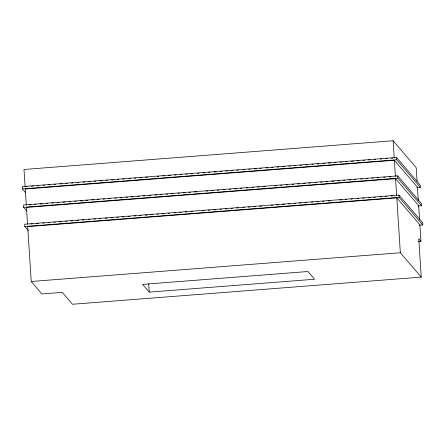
<?xml version="1.0" encoding="UTF-8"?>
<svg xmlns="http://www.w3.org/2000/svg" width="445" height="445" viewBox="0 0 445 445"><rect width="100%" height="100%" fill="white"/><g stroke="black" fill="none" stroke-linecap="round" stroke-linejoin="round"><path stroke-width="0.67" d="M417.087 181.477L416.192 167.67L393.107 140.737L23.997 169.473L25.109 186.733M416.854 187.606L420.319 187.339L420.169 185.053L396.528 157.469L22.25 186.611L22.4 188.897L25.521 192.54M25.804 186.678L27.19 186.572M31.345 186.249L33.419 186.088M37.575 185.765L38.96 185.654M43.115 185.331L44.5 185.226M48.655 184.903L50.04 184.792M54.195 184.469L55.581 184.364M60.431 183.985L61.816 183.874M65.971 183.551L67.356 183.446M71.511 183.123L72.897 183.012M77.052 182.689L78.437 182.584M83.282 182.205L84.667 182.094M88.822 181.771L90.207 181.666M94.362 181.343L95.747 181.232M99.903 180.909L101.983 180.748M106.138 180.425L107.523 180.32M111.678 179.991L113.063 179.886M117.219 179.563L118.604 179.452M122.759 179.129L124.144 179.023M128.989 178.645L130.374 178.54M134.529 178.217L135.914 178.106M140.069 177.783L141.454 177.677M145.61 177.349L147.69 177.188M157.385 176.437L158.77 176.326M162.926 176.003L164.311 175.897M168.46 175.569L170.541 175.408M174.696 175.085L176.081 174.98M180.236 174.657L181.621 174.546M185.776 174.223L187.161 174.117M191.317 173.795L192.702 173.684M197.547 173.305L198.932 173.2M203.087 172.877L204.472 172.766M208.627 172.443L210.012 172.337M214.167 172.015L216.248 171.853M220.403 171.525L221.788 171.42M225.943 171.097L227.328 170.986M231.483 170.663L232.869 170.557M237.024 170.235L238.409 170.124M243.254 169.751L244.639 169.64M248.794 169.317L250.179 169.211M254.334 168.883L256.415 168.722M259.874 168.455L261.26 168.344M266.11 167.971L267.495 167.86M271.65 167.537L273.035 167.431M277.19 167.109L278.576 166.997M282.731 166.675L284.806 166.513M288.961 166.191L290.346 166.08M294.501 165.757L295.886 165.651M300.041 165.329L301.426 165.217M305.582 164.895L306.967 164.789M311.817 164.411L313.202 164.3M317.357 163.977L318.742 163.871M322.898 163.549L324.972 163.387M328.432 163.115L330.513 162.953M334.668 162.631L336.053 162.525M340.208 162.197L341.593 162.091M345.748 161.769L347.133 161.657M351.289 161.335L353.363 161.173M357.519 160.851L358.904 160.745M363.059 160.417L364.444 160.311M368.599 159.989L369.984 159.883M374.139 159.555L375.524 159.449M380.375 159.071L381.76 158.965M385.915 158.643L387.3 158.531M391.455 158.209L392.84 158.103M22.4 188.897L396.679 159.755L420.319 187.339M418.328 200.645L417.455 187.212L394.37 160.278L25.259 189.019L26.3 205.134M418.044 206.007L421.51 205.74L421.359 203.454L397.719 175.87L23.44 205.012L23.591 207.298L26.711 210.941M29.07 204.922L30.455 204.811M34.61 204.489L35.995 204.383M40.15 204.055L42.23 203.893M46.386 203.571L47.771 203.465M51.926 203.143L53.311 203.031M57.466 202.709L58.851 202.603M63.006 202.28L65.081 202.113M69.236 201.791L70.621 201.685M74.777 201.363L76.162 201.251M80.317 200.929L82.397 200.767M85.857 200.5L87.938 200.339M92.093 200.011L93.478 199.905M97.633 199.583L99.018 199.471M103.173 199.149L104.558 199.043M108.713 198.72L110.788 198.559M114.944 198.231L116.329 198.125M120.484 197.803L121.869 197.697M126.024 197.369L127.409 197.263M131.564 196.94L132.949 196.829M137.8 196.456L139.185 196.345M143.34 196.023L144.72 195.917M148.875 195.589L150.955 195.427M155.11 195.105L156.495 194.999M160.651 194.676L162.036 194.565M166.191 194.243L167.576 194.137M171.731 193.814L173.116 193.703M177.961 193.325L179.346 193.219M183.501 192.896L184.886 192.785M189.042 192.463L190.427 192.357M194.582 192.034L196.662 191.873M206.358 191.116L207.743 191.005M211.898 190.683L213.283 190.577M217.438 190.254L218.823 190.143M223.668 189.77L225.053 189.659M229.208 189.336L230.593 189.231M234.749 188.903L236.134 188.797M240.289 188.474L241.674 188.363M246.524 187.99L247.91 187.879M252.065 187.556L253.45 187.451M257.605 187.128L258.99 187.017M263.145 186.694L265.22 186.533M274.915 185.776L276.3 185.671M280.456 185.348L281.841 185.237M285.996 184.914L287.381 184.809M292.232 184.43L293.617 184.319M297.772 183.996L299.157 183.891M303.312 183.568L305.387 183.407M308.847 183.134L310.232 183.029M315.082 182.65L316.467 182.545M320.623 182.216L322.008 182.111M326.163 181.788L327.548 181.677M331.703 181.354L333.778 181.193M337.933 180.87L339.318 180.765M343.473 180.436L344.858 180.331M349.014 180.008L350.399 179.897M354.554 179.574L355.939 179.469M360.789 179.09L362.174 178.985M366.33 178.662L367.715 178.551M371.87 178.228L373.255 178.122M377.41 177.794L378.795 177.689M383.64 177.31L385.025 177.205M389.18 176.882L390.565 176.771M23.591 207.298L397.863 178.156L421.51 205.74M419.568 219.824L418.645 205.618L395.56 178.679L26.45 207.42L27.546 224.336M419.285 225.209L422.75 224.942L422.6 222.656L398.959 195.071L24.681 224.213L24.831 226.499L28.397 230.666M31.005 224.069L32.39 223.957M36.546 223.635L38.626 223.473M42.781 223.151L44.166 223.045M48.321 222.722L49.706 222.611M53.862 222.289L55.247 222.183M59.396 221.855L61.477 221.693M65.632 221.371L67.017 221.265M71.172 220.942L72.557 220.831M76.712 220.509L78.787 220.347M82.253 220.08L83.638 219.969M88.483 219.591L89.868 219.485M94.023 219.163L95.408 219.051M99.563 218.729L100.948 218.623M105.103 218.3L107.184 218.139M111.339 217.811L112.724 217.705M116.879 217.383L118.264 217.271M122.42 216.949L123.805 216.843M127.96 216.52L130.035 216.359M134.19 216.031L135.575 215.925M139.73 215.603L141.115 215.497M145.27 215.169L147.351 215.007M150.811 214.74L152.891 214.579M157.046 214.256L158.431 214.145M162.586 213.822L163.971 213.717M168.127 213.389L169.512 213.283M174.357 212.905L175.742 212.799M179.897 212.476L181.282 212.365M185.437 212.042L186.822 211.937M190.977 211.614L192.362 211.503M202.753 210.696L204.138 210.585M208.293 210.263L209.678 210.157M213.834 209.834L215.908 209.673M220.064 209.345L221.449 209.239M225.604 208.916L226.989 208.805M231.144 208.483L232.529 208.377M236.684 208.054L238.069 207.943M242.914 207.565L244.299 207.459M248.455 207.136L249.84 207.031M253.995 206.703L255.38 206.597M259.535 206.274L261.615 206.113M271.311 205.356L272.696 205.251M276.851 204.922L278.236 204.817M282.391 204.494L284.466 204.333M288.621 204.01L290.007 203.899M294.162 203.576L295.547 203.471M299.702 203.148L301.087 203.037M305.242 202.714L306.627 202.609M311.478 202.23L312.863 202.119M317.018 201.796L318.403 201.691M322.558 201.368L323.943 201.257M328.099 200.934L330.173 200.773M339.869 200.016L341.254 199.911M345.409 199.588L346.794 199.477M350.949 199.154L352.334 199.048M357.185 198.67L358.57 198.565M362.725 198.236L364.11 198.131M368.265 197.808L370.34 197.647M373.806 197.374L375.191 197.268M380.036 196.89L381.421 196.785M385.576 196.456L386.961 196.351M391.116 196.028L392.501 195.922M24.831 226.499L399.109 197.358L422.75 224.942M420.953 241.273L419.891 224.82L396.807 197.88L27.69 226.622L31.239 281.485L41.925 293.95L62.306 292.365L72.507 304.263L421.237 277.113L418.751 238.709L420.953 241.273L418.183 241.49M31.239 281.485L400.35 252.743L421.237 277.113M149.242 292.12L314.576 279.249L307.946 271.511L142.617 284.388L149.242 292.12L148.708 283.827M396.528 157.469L396.679 159.755M397.719 175.87L397.863 178.156M398.959 195.071L399.109 197.358M393.107 140.737L394.226 157.992M394.37 160.278L395.416 176.392M395.56 178.679L396.656 195.594M396.807 197.88L400.35 252.743"/></g></svg>
